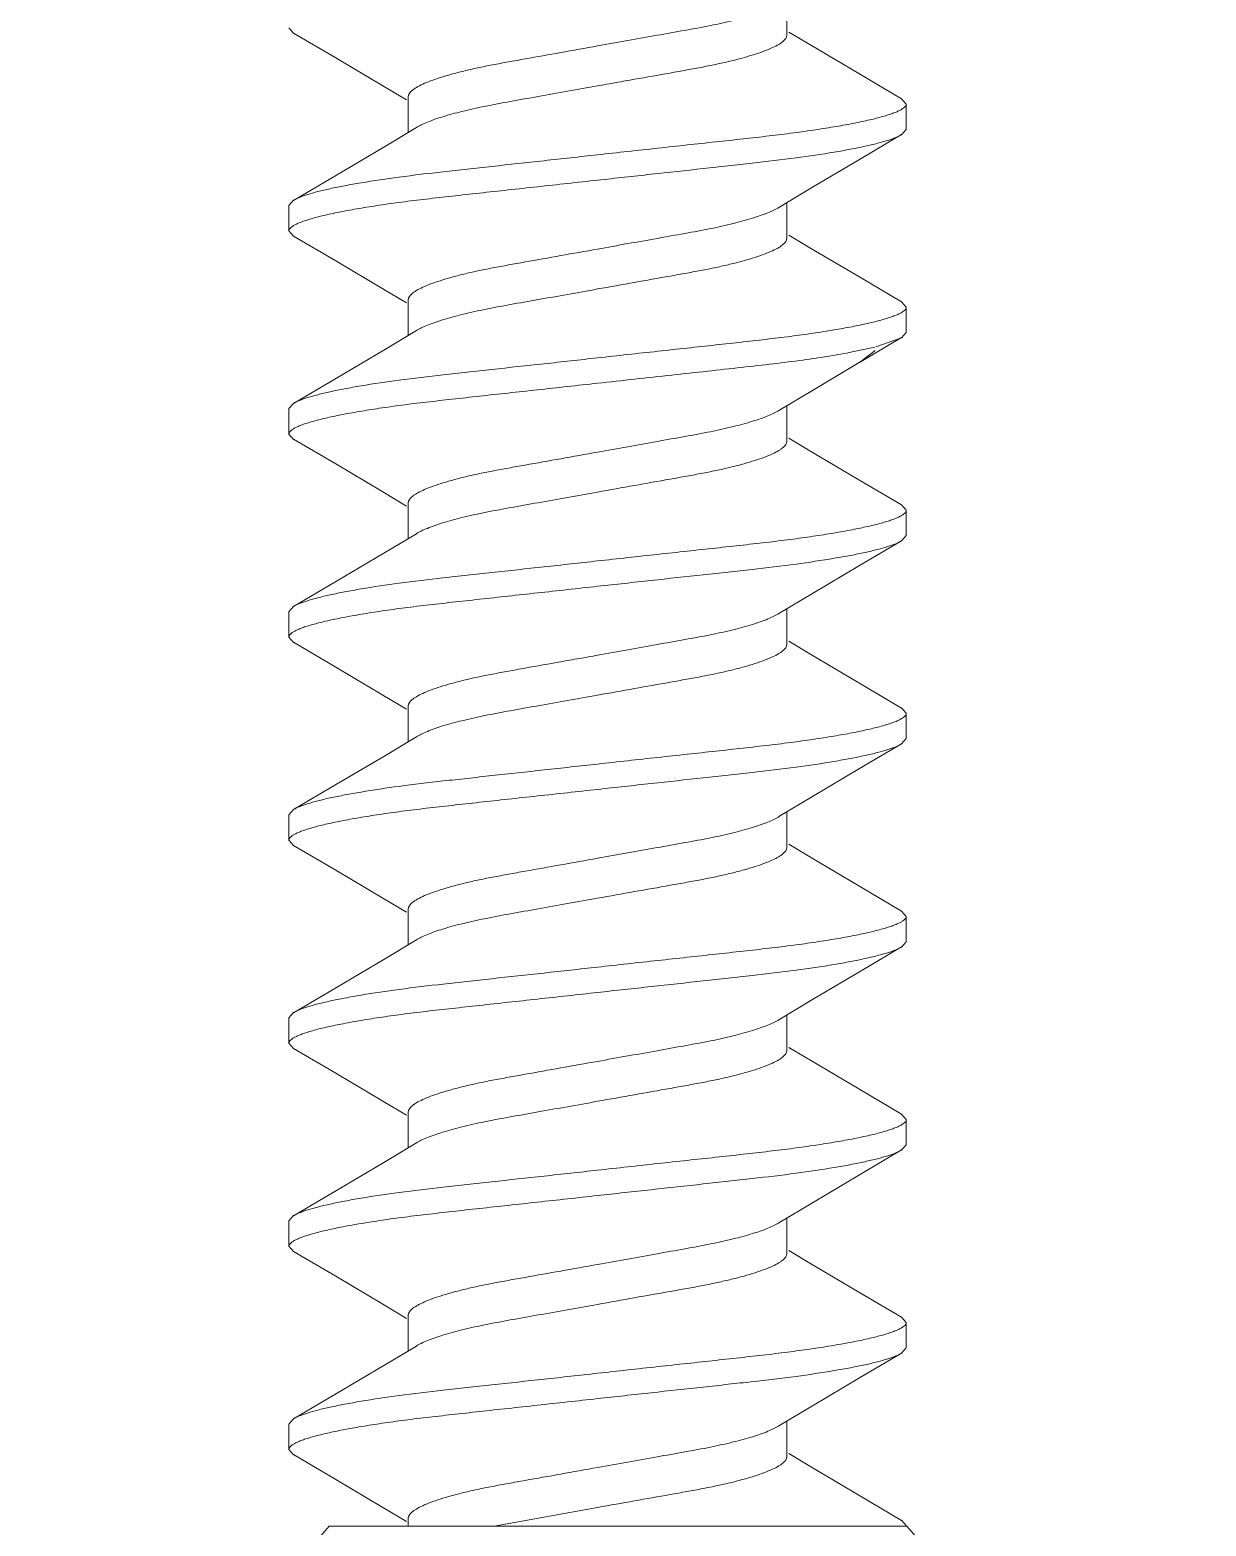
# Model space of a CAD drawing. Header units: inches. Extents: x 8 to 28, y 8.2 to 13.5.
# Drawn here: x 27.3439 to 27.7059, y 11.6636 to 12.124 of the extents above; entities that cross this region are included whole.
import ezdxf

# ---------------------------------------------------------------- set-up
doc = ezdxf.new("R2010")
doc.units = ezdxf.units.IN
doc.header["$MEASUREMENT"] = 0
doc.layers.get('0').update_dxf_attribs({"true_color": 0xc2ced6})
doc.layers.add('SHADE-BRACKET', color=7, linetype='Continuous', lineweight=30)
doc.layers.add('SHADE-BRACKET_SCREW', color=7, linetype='Continuous', lineweight=5)

# ---------------------------------------------------------------- blocks, each defined once
blk = doc.blocks.new('SCREW4-085603')
at = {"layer": 'SHADE-BRACKET_SCREW'}
for p, q in [((27.57686, 12.13341), (27.57686, 12.12242)), ((27.42358, 12.12467), (27.425, 12.12303)), ((27.425, 12.12307), (27.43798, 12.11544)), ((27.58442, 12.11921), (27.57744, 12.12339)), ((27.43798, 12.11544), (27.45249, 12.10684)), ((27.59893, 12.11061), (27.58442, 12.11921)), ((27.61215, 12.10283), (27.59893, 12.11061)), ((27.45249, 12.10684), (27.45972, 12.1025)), ((27.4603, 12.10347), (27.4603, 12.09249)), ((27.61358, 12.10122), (27.61215, 12.10286)), ((27.61358, 12.10122), (27.61358, 12.09342)), ((27.46279, 12.09398), (27.45274, 12.08796)), ((27.59917, 12.08419), (27.61215, 12.09182)), ((27.61358, 12.09342), (27.61215, 12.09178)), ((27.45274, 12.08796), (27.43823, 12.07936)), ((27.58467, 12.07559), (27.59917, 12.08419)), ((27.43823, 12.07936), (27.425, 12.07158)), ((27.57437, 12.06941), (27.58467, 12.07559)), ((27.42358, 12.06997), (27.425, 12.07161)), ((27.42358, 12.06217), (27.42358, 12.06997)), ((27.57686, 12.07091), (27.57686, 12.05992)), ((27.42358, 12.06217), (27.425, 12.06053)), ((27.425, 12.06057), (27.43798, 12.05294)), ((27.58442, 12.05671), (27.57744, 12.06089)), ((27.59893, 12.04811), (27.58442, 12.05671)), ((27.43798, 12.05294), (27.45249, 12.04434)), ((27.61215, 12.04033), (27.59893, 12.04811)), ((27.45249, 12.04434), (27.45972, 12.04)), ((27.4603, 12.04097), (27.4603, 12.02999)), ((27.61358, 12.03872), (27.61215, 12.04036)), ((27.61358, 12.03872), (27.61358, 12.03092)), ((27.46279, 12.03148), (27.45274, 12.02546)), ((27.59917, 12.02169), (27.61215, 12.02932)), ((27.61215, 12.02929), (27.6042, 12.0265)), ((27.61358, 12.03092), (27.61215, 12.02928)), ((27.45274, 12.02546), (27.43823, 12.01686)), ((27.60391, 12.02643), (27.59696, 12.02492)), ((27.59961, 12.02194), (27.60405, 12.02542)), ((27.58467, 12.01309), (27.59961, 12.02194)), ((27.43823, 12.01686), (27.425, 12.00908)), ((27.42358, 12.00747), (27.425, 12.00911)), ((27.57437, 12.00691), (27.58467, 12.01309)), ((27.42358, 11.99967), (27.42358, 12.00747)), ((27.57686, 12.00841), (27.57686, 11.99742)), ((27.42358, 11.99967), (27.425, 11.99803)), ((27.425, 11.99807), (27.43798, 11.99044)), ((27.58442, 11.99421), (27.57744, 11.99839)), ((27.43798, 11.99044), (27.45249, 11.98184)), ((27.59893, 11.98561), (27.58442, 11.99421)), ((27.45249, 11.98184), (27.45972, 11.9775)), ((27.61215, 11.97783), (27.59893, 11.98561)), ((27.4603, 11.97847), (27.4603, 11.96749)), ((27.61358, 11.97622), (27.61215, 11.97786)), ((27.61358, 11.97622), (27.61358, 11.96842)), ((27.46279, 11.96898), (27.45274, 11.96296)), ((27.61358, 11.96842), (27.61215, 11.96678)), ((27.45274, 11.96296), (27.43823, 11.95436)), ((27.59917, 11.95919), (27.61215, 11.96682)), ((27.58467, 11.95059), (27.59917, 11.95919)), ((27.43823, 11.95436), (27.425, 11.94658)), ((27.57437, 11.94441), (27.58467, 11.95059)), ((27.42358, 11.94497), (27.425, 11.94661)), ((27.42358, 11.93717), (27.42358, 11.94497)), ((27.57686, 11.94591), (27.57686, 11.93492)), ((27.42358, 11.93717), (27.425, 11.93553)), ((27.425, 11.93557), (27.43798, 11.92794)), ((27.58442, 11.93171), (27.57744, 11.93589)), ((27.59893, 11.92311), (27.58442, 11.93171)), ((27.43798, 11.92794), (27.45249, 11.91934)), ((27.61215, 11.91533), (27.59893, 11.92311)), ((27.45249, 11.91934), (27.45972, 11.915)), ((27.4603, 11.91597), (27.4603, 11.90499)), ((27.61358, 11.91372), (27.61215, 11.91536)), ((27.61358, 11.91372), (27.61358, 11.90592)), ((27.46279, 11.90648), (27.45274, 11.90046)), ((27.59917, 11.89669), (27.61215, 11.90432)), ((27.61358, 11.90592), (27.61215, 11.90428)), ((27.45274, 11.90046), (27.43823, 11.89186)), ((27.58467, 11.88809), (27.59917, 11.89669)), ((27.43823, 11.89186), (27.425, 11.88408)), ((27.57437, 11.88191), (27.58467, 11.88809)), ((27.42358, 11.88247), (27.425, 11.88411)), ((27.42358, 11.87467), (27.42358, 11.88247)), ((27.57686, 11.88341), (27.57686, 11.87242)), ((27.42358, 11.87467), (27.425, 11.87303)), ((27.425, 11.87307), (27.43798, 11.86544)), ((27.58442, 11.86921), (27.57744, 11.87339)), ((27.59893, 11.86061), (27.58442, 11.86921)), ((27.43798, 11.86544), (27.45249, 11.85684)), ((27.45249, 11.85684), (27.45972, 11.8525)), ((27.61215, 11.85283), (27.59893, 11.86061)), ((27.4603, 11.85347), (27.4603, 11.84249)), ((27.61358, 11.85122), (27.61215, 11.85286)), ((27.61358, 11.85122), (27.61358, 11.84342)), ((27.46279, 11.84398), (27.45274, 11.83796)), ((27.61358, 11.84342), (27.61215, 11.84178)), ((27.59917, 11.83419), (27.61215, 11.84182)), ((27.45274, 11.83796), (27.43823, 11.82936)), ((27.58467, 11.82559), (27.59917, 11.83419)), ((27.43823, 11.82936), (27.425, 11.82158)), ((27.57437, 11.81941), (27.58467, 11.82559)), ((27.42358, 11.81997), (27.425, 11.82161)), ((27.57686, 11.82091), (27.57686, 11.80992)), ((27.42358, 11.81217), (27.42358, 11.81997)), ((27.42358, 11.81217), (27.425, 11.81053)), ((27.58442, 11.80671), (27.57744, 11.81089)), ((27.425, 11.81057), (27.43798, 11.80294)), ((27.59893, 11.79811), (27.58442, 11.80671)), ((27.43798, 11.80294), (27.45249, 11.79434)), ((27.61215, 11.79033), (27.59893, 11.79811)), ((27.45249, 11.79434), (27.45972, 11.79)), ((27.4603, 11.79097), (27.4603, 11.77999)), ((27.61358, 11.78872), (27.61215, 11.79036)), ((27.61358, 11.78872), (27.61358, 11.78092)), ((27.46279, 11.78148), (27.45274, 11.77546)), ((27.59917, 11.77169), (27.61215, 11.77932)), ((27.61358, 11.78092), (27.61215, 11.77928)), ((27.45274, 11.77546), (27.43823, 11.76686)), ((27.58467, 11.76309), (27.59917, 11.77169)), ((27.43823, 11.76686), (27.425, 11.75908)), ((27.57437, 11.75691), (27.58467, 11.76309)), ((27.42358, 11.75747), (27.425, 11.75911)), ((27.42358, 11.74967), (27.42358, 11.75747)), ((27.57686, 11.75841), (27.57686, 11.74742)), ((27.42358, 11.74967), (27.425, 11.74803)), ((27.425, 11.74807), (27.43798, 11.74044)), ((27.58442, 11.74421), (27.57744, 11.74839)), ((27.59893, 11.73561), (27.58442, 11.74421)), ((27.43798, 11.74044), (27.45249, 11.73184)), ((27.61215, 11.72783), (27.59893, 11.73561)), ((27.45249, 11.73184), (27.45972, 11.7275)), ((27.4603, 11.72847), (27.4603, 11.71749)), ((27.61358, 11.72622), (27.61215, 11.72786)), ((27.61358, 11.72622), (27.61358, 11.71842)), ((27.46279, 11.71898), (27.45274, 11.71296)), ((27.59917, 11.70919), (27.61215, 11.71682)), ((27.61358, 11.71842), (27.61215, 11.71678)), ((27.45274, 11.71296), (27.43823, 11.70436)), ((27.58467, 11.70059), (27.59917, 11.70919)), ((27.43823, 11.70436), (27.425, 11.69658)), ((27.57437, 11.69441), (27.58467, 11.70059)), ((27.42358, 11.69497), (27.425, 11.69661)), ((27.57686, 11.69591), (27.57686, 11.68492)), ((27.42358, 11.68717), (27.42358, 11.69497)), ((27.42358, 11.68717), (27.425, 11.68553)), ((27.425, 11.68557), (27.43798, 11.67794)), ((27.58442, 11.68171), (27.57744, 11.68589)), ((27.43798, 11.67794), (27.45249, 11.66934)), ((27.59893, 11.67311), (27.58442, 11.68171)), ((27.61215, 11.66533), (27.59893, 11.67311)), ((27.45249, 11.66934), (27.45972, 11.665)), ((27.48673, 11.66358), (27.51858, 11.6693)), ((27.436, 11.66357), (27.34385, 11.55757)), ((27.61371, 11.66357), (27.436, 11.66357)), ((27.4603, 11.66597), (27.4603, 11.66357)), ((27.61358, 11.66372), (27.61215, 11.66536)), ((27.61371, 11.66357), (27.70585, 11.55757))]:
    blk.add_line(p, q, dxfattribs=at)
for points, knots in [([(27.51858, 12.1191), (27.52166, 12.11965), (27.52776, 12.12074), (27.53671, 12.12234), (27.54522, 12.12386), (27.55307, 12.12528), (27.56002, 12.12682), (27.56592, 12.12842), (27.57009, 12.12984), (27.57276, 12.13101), (27.57388, 12.1316), (27.57437, 12.13189)], [0, 0, 0, 0, 0.163751, 0.323578, 0.475301, 0.615268, 0.740207, 0.847348, 0.934421, 0.969943, 1, 1, 1, 1]), ([(27.57686, 12.12242), (27.57686, 12.1217), (27.57609, 12.12081), (27.57509, 12.12004), (27.57399, 12.11934), (27.57229, 12.11848), (27.56984, 12.11747), (27.56691, 12.11647), (27.56351, 12.11546), (27.55968, 12.11447), (27.55545, 12.1135), (27.55086, 12.11258), (27.54596, 12.11168), (27.53895, 12.11043), (27.52979, 12.10881), (27.52236, 12.10748), (27.51858, 12.1068)], [0, 0, 0, 0, 0.035498, 0.048473, 0.063325, 0.098788, 0.141982, 0.192728, 0.250682, 0.315413, 0.386372, 0.462975, 0.54456, 0.630399, 0.811708, 1, 1, 1, 1]), ([(27.4603, 12.10347), (27.4603, 12.1042), (27.46106, 12.10508), (27.46207, 12.10585), (27.46316, 12.10656), (27.46487, 12.10742), (27.46732, 12.10842), (27.47025, 12.10943), (27.47365, 12.11043), (27.47748, 12.11143), (27.4817, 12.11239), (27.48629, 12.11331), (27.49119, 12.11421), (27.49821, 12.11546), (27.50736, 12.11709), (27.51479, 12.11842), (27.51858, 12.1191)], [0, 0, 0, 0, 0.0355, 0.048476, 0.063327, 0.09879, 0.141984, 0.19273, 0.250683, 0.315414, 0.386374, 0.462977, 0.544561, 0.6304, 0.811708, 1, 1, 1, 1]), ([(27.46279, 12.09399), (27.46328, 12.09429), (27.46439, 12.09487), (27.46707, 12.09605), (27.47124, 12.09748), (27.47713, 12.09907), (27.48409, 12.1006), (27.49193, 12.10206), (27.50044, 12.10356), (27.5094, 12.10515), (27.51549, 12.10624), (27.51858, 12.1068)], [0, 0, 0, 0, 0.030085, 0.065638, 0.152728, 0.259843, 0.384768, 0.524736, 0.676447, 0.836264, 1, 1, 1, 1]), ([(27.51858, 12.0856), (27.52475, 12.08628), (27.53394, 12.08729), (27.54606, 12.08861), (27.55481, 12.08956), (27.56322, 12.09048), (27.57119, 12.09138), (27.57866, 12.0923), (27.58555, 12.09326), (27.59179, 12.09426), (27.59733, 12.09526), (27.60211, 12.09627), (27.60559, 12.09714), (27.60796, 12.09785), (27.60942, 12.09834), (27.61067, 12.09883), (27.6117, 12.09932), (27.61251, 12.09979), (27.6131, 12.10026), (27.61348, 12.10072), (27.61358, 12.10107), (27.61358, 12.10122)], [0, 0, 0, 0, 0.191926, 0.285647, 0.376594, 0.463938, 0.546872, 0.624622, 0.69646, 0.761742, 0.819858, 0.870312, 0.912669, 0.930712, 0.946635, 0.960426, 0.972091, 0.981675, 0.989299, 0.995219, 1, 1, 1, 1]), ([(27.61215, 12.09179), (27.61158, 12.09145), (27.61017, 12.0908), (27.60768, 12.08994), (27.60451, 12.08905), (27.6007, 12.08816), (27.59625, 12.08726), (27.5892, 12.08601), (27.57909, 12.08451), (27.56819, 12.08324), (27.55865, 12.08219), (27.54831, 12.08105), (27.53491, 12.07959), (27.52408, 12.0784), (27.51858, 12.0778)], [0, 0, 0, 0, 0.020948, 0.048787, 0.083488, 0.124911, 0.172786, 0.226791, 0.351632, 0.495834, 0.573894, 0.655173, 0.824996, 1, 1, 1, 1]), ([(27.425, 12.07161), (27.42557, 12.07195), (27.42698, 12.07259), (27.42948, 12.07346), (27.43264, 12.07434), (27.43646, 12.07524), (27.4409, 12.07613), (27.44796, 12.07739), (27.45807, 12.07888), (27.46897, 12.08016), (27.47851, 12.0812), (27.48885, 12.08234), (27.50224, 12.0838), (27.51308, 12.08499), (27.51858, 12.0856)], [0, 0, 0, 0, 0.020948, 0.048787, 0.083489, 0.124912, 0.172787, 0.226792, 0.351633, 0.495836, 0.573896, 0.655173, 0.824996, 1, 1, 1, 1]), ([(27.51858, 12.0778), (27.5124, 12.07712), (27.50321, 12.07611), (27.4911, 12.07479), (27.48234, 12.07383), (27.47394, 12.0729), (27.46596, 12.07201), (27.45849, 12.0711), (27.4516, 12.07013), (27.44536, 12.06914), (27.43983, 12.06813), (27.43505, 12.06713), (27.43156, 12.06626), (27.4292, 12.06555), (27.42773, 12.06505), (27.42649, 12.06456), (27.42546, 12.06408), (27.42465, 12.06361), (27.42406, 12.06314), (27.42368, 12.06267), (27.42358, 12.06233), (27.42358, 12.06217)], [0, 0, 0, 0, 0.191926, 0.285649, 0.376598, 0.463942, 0.546875, 0.624623, 0.696462, 0.761746, 0.819863, 0.870316, 0.912672, 0.930715, 0.946638, 0.960429, 0.972093, 0.981677, 0.9893, 0.99522, 1, 1, 1, 1]), ([(27.51858, 12.0566), (27.52166, 12.05715), (27.52776, 12.05824), (27.53671, 12.05984), (27.54522, 12.06136), (27.55307, 12.06278), (27.56002, 12.06432), (27.56592, 12.06592), (27.57009, 12.06734), (27.57276, 12.06851), (27.57388, 12.0691), (27.57437, 12.06939)], [0, 0, 0, 0, 0.163751, 0.323578, 0.475301, 0.615268, 0.740207, 0.847348, 0.934421, 0.969943, 1, 1, 1, 1]), ([(27.57686, 12.05992), (27.57686, 12.0592), (27.57609, 12.05831), (27.57509, 12.05754), (27.57399, 12.05684), (27.57229, 12.05598), (27.56984, 12.05497), (27.56691, 12.05397), (27.56351, 12.05296), (27.55968, 12.05197), (27.55545, 12.051), (27.55086, 12.05008), (27.54596, 12.04918), (27.53895, 12.04793), (27.52979, 12.04631), (27.52236, 12.04498), (27.51858, 12.0443)], [0, 0, 0, 0, 0.035498, 0.048473, 0.063325, 0.098788, 0.141982, 0.192728, 0.250682, 0.315413, 0.386372, 0.462975, 0.54456, 0.630399, 0.811708, 1, 1, 1, 1]), ([(27.4603, 12.04097), (27.4603, 12.0417), (27.46106, 12.04258), (27.46207, 12.04335), (27.46316, 12.04406), (27.46487, 12.04492), (27.46732, 12.04592), (27.47025, 12.04693), (27.47365, 12.04793), (27.47748, 12.04893), (27.4817, 12.04989), (27.48629, 12.05081), (27.49119, 12.05171), (27.49821, 12.05296), (27.50736, 12.05459), (27.51479, 12.05592), (27.51858, 12.0566)], [0, 0, 0, 0, 0.0355, 0.048476, 0.063327, 0.09879, 0.141984, 0.19273, 0.250683, 0.315414, 0.386374, 0.462977, 0.544561, 0.6304, 0.811708, 1, 1, 1, 1]), ([(27.46279, 12.03149), (27.46328, 12.03179), (27.46439, 12.03237), (27.46707, 12.03355), (27.47124, 12.03498), (27.47713, 12.03657), (27.48409, 12.0381), (27.49193, 12.03956), (27.50044, 12.04106), (27.5094, 12.04265), (27.51549, 12.04374), (27.51858, 12.0443)], [0, 0, 0, 0, 0.030085, 0.065638, 0.152728, 0.259843, 0.384768, 0.524736, 0.676447, 0.836264, 1, 1, 1, 1]), ([(27.51858, 12.0231), (27.52475, 12.02378), (27.53394, 12.02479), (27.54606, 12.02611), (27.55481, 12.02706), (27.56322, 12.02798), (27.57119, 12.02888), (27.57866, 12.0298), (27.58555, 12.03076), (27.59179, 12.03176), (27.59733, 12.03276), (27.60211, 12.03377), (27.60559, 12.03464), (27.60796, 12.03535), (27.60942, 12.03584), (27.61067, 12.03633), (27.6117, 12.03682), (27.61251, 12.03729), (27.6131, 12.03776), (27.61348, 12.03822), (27.61358, 12.03857), (27.61358, 12.03872)], [0, 0, 0, 0, 0.191926, 0.285647, 0.376594, 0.463938, 0.546872, 0.624622, 0.69646, 0.761742, 0.819858, 0.870312, 0.912669, 0.930712, 0.946635, 0.960426, 0.972091, 0.981675, 0.989299, 0.995219, 1, 1, 1, 1]), ([(27.425, 12.00911), (27.42557, 12.00945), (27.42698, 12.01009), (27.42948, 12.01096), (27.43264, 12.01184), (27.43646, 12.01274), (27.4409, 12.01363), (27.44796, 12.01489), (27.45807, 12.01638), (27.46897, 12.01766), (27.47851, 12.0187), (27.48885, 12.01984), (27.50224, 12.0213), (27.51308, 12.02249), (27.51858, 12.0231)], [0, 0, 0, 0, 0.020948, 0.048787, 0.083489, 0.124912, 0.172787, 0.226792, 0.351633, 0.495836, 0.573896, 0.655173, 0.824996, 1, 1, 1, 1]), ([(27.59696, 12.02492), (27.59462, 12.02446), (27.58956, 12.02358), (27.58148, 12.02237), (27.57247, 12.02123), (27.56267, 12.02013), (27.55222, 12.01898), (27.53745, 12.01737), (27.52618, 12.01614), (27.51858, 12.0153)], [0, 0, 0, 0, 0.090863, 0.194781, 0.310293, 0.435784, 0.569463, 0.70945, 1, 1, 1, 1]), ([(27.51858, 12.0153), (27.5124, 12.01462), (27.50321, 12.01361), (27.4911, 12.01229), (27.48234, 12.01133), (27.47394, 12.0104), (27.46596, 12.00951), (27.45849, 12.0086), (27.4516, 12.00763), (27.44536, 12.00664), (27.43983, 12.00563), (27.43505, 12.00463), (27.43156, 12.00376), (27.4292, 12.00305), (27.42773, 12.00255), (27.42649, 12.00206), (27.42546, 12.00158), (27.42465, 12.00111), (27.42406, 12.00064), (27.42368, 12.00017), (27.42358, 11.99983), (27.42358, 11.99967)], [0, 0, 0, 0, 0.191926, 0.285649, 0.376598, 0.463942, 0.546875, 0.624623, 0.696462, 0.761746, 0.819863, 0.870316, 0.912672, 0.930715, 0.946638, 0.960429, 0.972093, 0.981677, 0.9893, 0.99522, 1, 1, 1, 1]), ([(27.51858, 11.9941), (27.52166, 11.99465), (27.52776, 11.99574), (27.53671, 11.99734), (27.54522, 11.99886), (27.55307, 12.00028), (27.56002, 12.00182), (27.56592, 12.00342), (27.57009, 12.00484), (27.57276, 12.00601), (27.57388, 12.0066), (27.57437, 12.00689)], [0, 0, 0, 0, 0.163751, 0.323578, 0.475301, 0.615268, 0.740207, 0.847348, 0.934421, 0.969943, 1, 1, 1, 1]), ([(27.57686, 11.99742), (27.57686, 11.9967), (27.57609, 11.99581), (27.57509, 11.99504), (27.57399, 11.99434), (27.57229, 11.99348), (27.56984, 11.99247), (27.56691, 11.99147), (27.56351, 11.99046), (27.55968, 11.98947), (27.55545, 11.9885), (27.55086, 11.98758), (27.54596, 11.98668), (27.53895, 11.98543), (27.52979, 11.98381), (27.52236, 11.98248), (27.51858, 11.9818)], [0, 0, 0, 0, 0.035498, 0.048473, 0.063325, 0.098788, 0.141982, 0.192728, 0.250682, 0.315413, 0.386372, 0.462975, 0.54456, 0.630399, 0.811708, 1, 1, 1, 1]), ([(27.4603, 11.97847), (27.4603, 11.9792), (27.46106, 11.98008), (27.46207, 11.98085), (27.46316, 11.98156), (27.46487, 11.98242), (27.46732, 11.98342), (27.47025, 11.98443), (27.47365, 11.98543), (27.47748, 11.98643), (27.4817, 11.98739), (27.48629, 11.98831), (27.49119, 11.98921), (27.49821, 11.99046), (27.50736, 11.99209), (27.51479, 11.99342), (27.51858, 11.9941)], [0, 0, 0, 0, 0.0355, 0.048476, 0.063327, 0.09879, 0.141984, 0.19273, 0.250683, 0.315414, 0.386374, 0.462977, 0.544561, 0.6304, 0.811708, 1, 1, 1, 1]), ([(27.46279, 11.96899), (27.46328, 11.96929), (27.46439, 11.96987), (27.46707, 11.97105), (27.47124, 11.97248), (27.47713, 11.97407), (27.48409, 11.9756), (27.49193, 11.97706), (27.50044, 11.97856), (27.5094, 11.98015), (27.51549, 11.98124), (27.51858, 11.9818)], [0, 0, 0, 0, 0.030085, 0.065638, 0.152728, 0.259843, 0.384768, 0.524736, 0.676447, 0.836264, 1, 1, 1, 1]), ([(27.51858, 11.9606), (27.52475, 11.96128), (27.53394, 11.96229), (27.54606, 11.96361), (27.55481, 11.96456), (27.56322, 11.96548), (27.57119, 11.96638), (27.57866, 11.9673), (27.58555, 11.96826), (27.59179, 11.96926), (27.59733, 11.97026), (27.60211, 11.97127), (27.60559, 11.97214), (27.60796, 11.97285), (27.60942, 11.97334), (27.61067, 11.97383), (27.6117, 11.97432), (27.61251, 11.97479), (27.6131, 11.97526), (27.61348, 11.97572), (27.61358, 11.97607), (27.61358, 11.97622)], [0, 0, 0, 0, 0.191926, 0.285647, 0.376594, 0.463938, 0.546872, 0.624622, 0.69646, 0.761742, 0.819858, 0.870312, 0.912669, 0.930712, 0.946635, 0.960426, 0.972091, 0.981675, 0.989299, 0.995219, 1, 1, 1, 1]), ([(27.61215, 11.96679), (27.61158, 11.96645), (27.61017, 11.9658), (27.60768, 11.96494), (27.60451, 11.96405), (27.6007, 11.96316), (27.59625, 11.96226), (27.5892, 11.96101), (27.57909, 11.95951), (27.56819, 11.95824), (27.55865, 11.95719), (27.54831, 11.95605), (27.53491, 11.95459), (27.52408, 11.9534), (27.51858, 11.9528)], [0, 0, 0, 0, 0.020948, 0.048787, 0.083488, 0.124911, 0.172786, 0.226791, 0.351632, 0.495834, 0.573894, 0.655173, 0.824996, 1, 1, 1, 1]), ([(27.425, 11.94661), (27.42557, 11.94695), (27.42698, 11.94759), (27.42948, 11.94846), (27.43264, 11.94934), (27.43646, 11.95024), (27.4409, 11.95113), (27.44796, 11.95239), (27.45807, 11.95388), (27.46897, 11.95516), (27.47851, 11.9562), (27.48885, 11.95734), (27.50224, 11.9588), (27.51308, 11.95999), (27.51858, 11.9606)], [0, 0, 0, 0, 0.020948, 0.048787, 0.083489, 0.124912, 0.172787, 0.226792, 0.351633, 0.495836, 0.573896, 0.655173, 0.824996, 1, 1, 1, 1]), ([(27.51858, 11.9528), (27.5124, 11.95212), (27.50321, 11.95111), (27.4911, 11.94979), (27.48234, 11.94883), (27.47394, 11.9479), (27.46596, 11.94701), (27.45849, 11.9461), (27.4516, 11.94513), (27.44536, 11.94414), (27.43983, 11.94313), (27.43505, 11.94213), (27.43156, 11.94126), (27.4292, 11.94055), (27.42773, 11.94005), (27.42649, 11.93956), (27.42546, 11.93908), (27.42465, 11.93861), (27.42406, 11.93814), (27.42368, 11.93767), (27.42358, 11.93733), (27.42358, 11.93717)], [0, 0, 0, 0, 0.191926, 0.285649, 0.376598, 0.463942, 0.546875, 0.624623, 0.696462, 0.761746, 0.819863, 0.870316, 0.912672, 0.930715, 0.946638, 0.960429, 0.972093, 0.981677, 0.9893, 0.99522, 1, 1, 1, 1]), ([(27.51858, 11.9316), (27.52166, 11.93215), (27.52776, 11.93324), (27.53671, 11.93484), (27.54522, 11.93636), (27.55307, 11.93778), (27.56002, 11.93932), (27.56592, 11.94092), (27.57009, 11.94234), (27.57276, 11.94351), (27.57388, 11.9441), (27.57437, 11.94439)], [0, 0, 0, 0, 0.163751, 0.323578, 0.475301, 0.615268, 0.740207, 0.847348, 0.934421, 0.969943, 1, 1, 1, 1]), ([(27.4603, 11.91597), (27.4603, 11.9167), (27.46106, 11.91758), (27.46207, 11.91835), (27.46316, 11.91906), (27.46487, 11.91992), (27.46732, 11.92092), (27.47025, 11.92193), (27.47365, 11.92293), (27.47748, 11.92393), (27.4817, 11.92489), (27.48629, 11.92581), (27.49119, 11.92671), (27.49821, 11.92796), (27.50736, 11.92959), (27.51479, 11.93092), (27.51858, 11.9316)], [0, 0, 0, 0, 0.0355, 0.048476, 0.063327, 0.09879, 0.141984, 0.19273, 0.250683, 0.315414, 0.386374, 0.462977, 0.544561, 0.6304, 0.811708, 1, 1, 1, 1]), ([(27.57686, 11.93492), (27.57686, 11.9342), (27.57609, 11.93331), (27.57509, 11.93254), (27.57399, 11.93184), (27.57229, 11.93098), (27.56984, 11.92997), (27.56691, 11.92897), (27.56351, 11.92796), (27.55968, 11.92697), (27.55545, 11.926), (27.55086, 11.92508), (27.54596, 11.92418), (27.53895, 11.92293), (27.52979, 11.92131), (27.52236, 11.91998), (27.51858, 11.9193)], [0, 0, 0, 0, 0.035498, 0.048473, 0.063325, 0.098788, 0.141982, 0.192728, 0.250682, 0.315413, 0.386372, 0.462975, 0.54456, 0.630399, 0.811708, 1, 1, 1, 1]), ([(27.46279, 11.90649), (27.46328, 11.90679), (27.46439, 11.90737), (27.46707, 11.90855), (27.47124, 11.90998), (27.47713, 11.91157), (27.48409, 11.9131), (27.49193, 11.91456), (27.50044, 11.91606), (27.5094, 11.91765), (27.51549, 11.91874), (27.51858, 11.9193)], [0, 0, 0, 0, 0.030085, 0.065638, 0.152728, 0.259843, 0.384768, 0.524736, 0.676447, 0.836264, 1, 1, 1, 1]), ([(27.51858, 11.8981), (27.52475, 11.89878), (27.53394, 11.89979), (27.54606, 11.90111), (27.55481, 11.90206), (27.56322, 11.90298), (27.57119, 11.90388), (27.57866, 11.9048), (27.58555, 11.90576), (27.59179, 11.90676), (27.59733, 11.90776), (27.60211, 11.90877), (27.60559, 11.90964), (27.60796, 11.91035), (27.60942, 11.91084), (27.61067, 11.91133), (27.6117, 11.91182), (27.61251, 11.91229), (27.6131, 11.91276), (27.61348, 11.91322), (27.61358, 11.91357), (27.61358, 11.91372)], [0, 0, 0, 0, 0.191926, 0.285647, 0.376594, 0.463938, 0.546872, 0.624622, 0.69646, 0.761742, 0.819858, 0.870312, 0.912669, 0.930712, 0.946635, 0.960426, 0.972091, 0.981675, 0.989299, 0.995219, 1, 1, 1, 1]), ([(27.61215, 11.90429), (27.61158, 11.90395), (27.61017, 11.9033), (27.60768, 11.90244), (27.60451, 11.90155), (27.6007, 11.90066), (27.59625, 11.89976), (27.5892, 11.89851), (27.57909, 11.89701), (27.56819, 11.89574), (27.55865, 11.89469), (27.54831, 11.89355), (27.53491, 11.89209), (27.52408, 11.8909), (27.51858, 11.8903)], [0, 0, 0, 0, 0.020948, 0.048787, 0.083488, 0.124911, 0.172786, 0.226791, 0.351632, 0.495834, 0.573894, 0.655173, 0.824996, 1, 1, 1, 1]), ([(27.425, 11.88411), (27.42557, 11.88445), (27.42698, 11.88509), (27.42948, 11.88596), (27.43264, 11.88684), (27.43646, 11.88774), (27.4409, 11.88863), (27.44796, 11.88989), (27.45807, 11.89138), (27.46897, 11.89266), (27.47851, 11.8937), (27.48885, 11.89484), (27.50224, 11.8963), (27.51308, 11.89749), (27.51858, 11.8981)], [0, 0, 0, 0, 0.020948, 0.048787, 0.083489, 0.124912, 0.172787, 0.226792, 0.351633, 0.495836, 0.573896, 0.655173, 0.824996, 1, 1, 1, 1]), ([(27.51858, 11.8903), (27.5124, 11.88962), (27.50321, 11.88861), (27.4911, 11.88729), (27.48234, 11.88633), (27.47394, 11.8854), (27.46596, 11.88451), (27.45849, 11.8836), (27.4516, 11.88263), (27.44536, 11.88164), (27.43983, 11.88063), (27.43505, 11.87963), (27.43156, 11.87876), (27.4292, 11.87805), (27.42773, 11.87755), (27.42649, 11.87706), (27.42546, 11.87658), (27.42465, 11.87611), (27.42406, 11.87564), (27.42368, 11.87517), (27.42358, 11.87483), (27.42358, 11.87467)], [0, 0, 0, 0, 0.191926, 0.285649, 0.376598, 0.463942, 0.546875, 0.624623, 0.696462, 0.761746, 0.819863, 0.870316, 0.912672, 0.930715, 0.946638, 0.960429, 0.972093, 0.981677, 0.9893, 0.99522, 1, 1, 1, 1]), ([(27.51858, 11.8691), (27.52166, 11.86965), (27.52776, 11.87074), (27.53671, 11.87234), (27.54522, 11.87386), (27.55307, 11.87528), (27.56002, 11.87682), (27.56592, 11.87842), (27.57009, 11.87984), (27.57276, 11.88101), (27.57388, 11.8816), (27.57437, 11.88189)], [0, 0, 0, 0, 0.163751, 0.323578, 0.475301, 0.615268, 0.740207, 0.847348, 0.934421, 0.969943, 1, 1, 1, 1]), ([(27.57686, 11.87242), (27.57686, 11.8717), (27.57609, 11.87081), (27.57509, 11.87004), (27.57399, 11.86934), (27.57229, 11.86848), (27.56984, 11.86747), (27.56691, 11.86647), (27.56351, 11.86546), (27.55968, 11.86447), (27.55545, 11.8635), (27.55086, 11.86258), (27.54596, 11.86168), (27.53895, 11.86043), (27.52979, 11.85881), (27.52236, 11.85748), (27.51858, 11.8568)], [0, 0, 0, 0, 0.035498, 0.048473, 0.063325, 0.098788, 0.141982, 0.192728, 0.250682, 0.315413, 0.386372, 0.462975, 0.54456, 0.630399, 0.811708, 1, 1, 1, 1]), ([(27.4603, 11.85347), (27.4603, 11.8542), (27.46106, 11.85508), (27.46207, 11.85585), (27.46316, 11.85656), (27.46487, 11.85742), (27.46732, 11.85842), (27.47025, 11.85943), (27.47365, 11.86043), (27.47748, 11.86143), (27.4817, 11.86239), (27.48629, 11.86331), (27.49119, 11.86421), (27.49821, 11.86546), (27.50736, 11.86709), (27.51479, 11.86842), (27.51858, 11.8691)], [0, 0, 0, 0, 0.0355, 0.048476, 0.063327, 0.09879, 0.141984, 0.19273, 0.250683, 0.315414, 0.386374, 0.462977, 0.544561, 0.6304, 0.811708, 1, 1, 1, 1]), ([(27.46279, 11.84399), (27.46328, 11.84429), (27.46439, 11.84487), (27.46707, 11.84605), (27.47124, 11.84748), (27.47713, 11.84907), (27.48409, 11.8506), (27.49193, 11.85206), (27.50044, 11.85356), (27.5094, 11.85515), (27.51549, 11.85624), (27.51858, 11.8568)], [0, 0, 0, 0, 0.030085, 0.065638, 0.152728, 0.259843, 0.384768, 0.524736, 0.676447, 0.836264, 1, 1, 1, 1]), ([(27.51858, 11.8356), (27.52475, 11.83628), (27.53394, 11.83729), (27.54606, 11.83861), (27.55481, 11.83956), (27.56322, 11.84048), (27.57119, 11.84138), (27.57866, 11.8423), (27.58555, 11.84326), (27.59179, 11.84426), (27.59733, 11.84526), (27.60211, 11.84627), (27.60559, 11.84714), (27.60796, 11.84785), (27.60942, 11.84834), (27.61067, 11.84883), (27.6117, 11.84932), (27.61251, 11.84979), (27.6131, 11.85026), (27.61348, 11.85072), (27.61358, 11.85107), (27.61358, 11.85122)], [0, 0, 0, 0, 0.191926, 0.285647, 0.376594, 0.463938, 0.546872, 0.624622, 0.69646, 0.761742, 0.819858, 0.870312, 0.912669, 0.930712, 0.946635, 0.960426, 0.972091, 0.981675, 0.989299, 0.995219, 1, 1, 1, 1]), ([(27.61215, 11.84179), (27.61158, 11.84145), (27.61017, 11.8408), (27.60768, 11.83994), (27.60451, 11.83905), (27.6007, 11.83816), (27.59625, 11.83726), (27.5892, 11.83601), (27.57909, 11.83451), (27.56819, 11.83324), (27.55865, 11.83219), (27.54831, 11.83105), (27.53491, 11.82959), (27.52408, 11.8284), (27.51858, 11.8278)], [0, 0, 0, 0, 0.020948, 0.048787, 0.083488, 0.124911, 0.172786, 0.226791, 0.351632, 0.495834, 0.573894, 0.655173, 0.824996, 1, 1, 1, 1]), ([(27.425, 11.82161), (27.42557, 11.82195), (27.42698, 11.82259), (27.42948, 11.82346), (27.43264, 11.82434), (27.43646, 11.82524), (27.4409, 11.82613), (27.44796, 11.82739), (27.45807, 11.82888), (27.46897, 11.83016), (27.47851, 11.8312), (27.48885, 11.83234), (27.50224, 11.8338), (27.51308, 11.83499), (27.51858, 11.8356)], [0, 0, 0, 0, 0.020948, 0.048787, 0.083489, 0.124912, 0.172787, 0.226792, 0.351633, 0.495836, 0.573896, 0.655173, 0.824996, 1, 1, 1, 1]), ([(27.51858, 11.8278), (27.5124, 11.82712), (27.50321, 11.82611), (27.4911, 11.82479), (27.48234, 11.82383), (27.47394, 11.8229), (27.46596, 11.82201), (27.45849, 11.8211), (27.4516, 11.82013), (27.44536, 11.81914), (27.43983, 11.81813), (27.43505, 11.81713), (27.43156, 11.81626), (27.4292, 11.81555), (27.42773, 11.81505), (27.42649, 11.81456), (27.42546, 11.81408), (27.42465, 11.81361), (27.42406, 11.81314), (27.42368, 11.81267), (27.42358, 11.81233), (27.42358, 11.81217)], [0, 0, 0, 0, 0.191926, 0.285649, 0.376598, 0.463942, 0.546875, 0.624623, 0.696462, 0.761746, 0.819863, 0.870316, 0.912672, 0.930715, 0.946638, 0.960429, 0.972093, 0.981677, 0.9893, 0.99522, 1, 1, 1, 1]), ([(27.51858, 11.8066), (27.52166, 11.80715), (27.52776, 11.80824), (27.53671, 11.80984), (27.54522, 11.81136), (27.55307, 11.81278), (27.56002, 11.81432), (27.56592, 11.81592), (27.57009, 11.81734), (27.57276, 11.81851), (27.57388, 11.8191), (27.57437, 11.81939)], [0, 0, 0, 0, 0.163751, 0.323578, 0.475301, 0.615268, 0.740207, 0.847348, 0.934421, 0.969943, 1, 1, 1, 1]), ([(27.4603, 11.79097), (27.4603, 11.7917), (27.46106, 11.79258), (27.46207, 11.79335), (27.46316, 11.79406), (27.46487, 11.79492), (27.46732, 11.79592), (27.47025, 11.79693), (27.47365, 11.79793), (27.47748, 11.79893), (27.4817, 11.79989), (27.48629, 11.80081), (27.49119, 11.80171), (27.49821, 11.80296), (27.50736, 11.80459), (27.51479, 11.80592), (27.51858, 11.8066)], [0, 0, 0, 0, 0.0355, 0.048476, 0.063327, 0.09879, 0.141984, 0.19273, 0.250683, 0.315414, 0.386374, 0.462977, 0.544561, 0.6304, 0.811708, 1, 1, 1, 1]), ([(27.57686, 11.80992), (27.57686, 11.8092), (27.57609, 11.80831), (27.57509, 11.80754), (27.57399, 11.80684), (27.57229, 11.80598), (27.56984, 11.80497), (27.56691, 11.80397), (27.56351, 11.80296), (27.55968, 11.80197), (27.55545, 11.801), (27.55086, 11.80008), (27.54596, 11.79918), (27.53895, 11.79793), (27.52979, 11.79631), (27.52236, 11.79498), (27.51858, 11.7943)], [0, 0, 0, 0, 0.035498, 0.048473, 0.063325, 0.098788, 0.141982, 0.192728, 0.250682, 0.315413, 0.386372, 0.462975, 0.54456, 0.630399, 0.811708, 1, 1, 1, 1]), ([(27.46279, 11.78149), (27.46328, 11.78179), (27.46439, 11.78237), (27.46707, 11.78355), (27.47124, 11.78498), (27.47713, 11.78657), (27.48409, 11.7881), (27.49193, 11.78956), (27.50044, 11.79106), (27.5094, 11.79265), (27.51549, 11.79374), (27.51858, 11.7943)], [0, 0, 0, 0, 0.030085, 0.065638, 0.152728, 0.259843, 0.384768, 0.524736, 0.676447, 0.836264, 1, 1, 1, 1]), ([(27.51858, 11.7731), (27.52475, 11.77378), (27.53394, 11.77479), (27.54606, 11.77611), (27.55481, 11.77706), (27.56322, 11.77798), (27.57119, 11.77888), (27.57866, 11.7798), (27.58555, 11.78076), (27.59179, 11.78176), (27.59733, 11.78276), (27.60211, 11.78377), (27.60559, 11.78464), (27.60796, 11.78535), (27.60942, 11.78584), (27.61067, 11.78633), (27.6117, 11.78682), (27.61251, 11.78729), (27.6131, 11.78776), (27.61348, 11.78822), (27.61358, 11.78857), (27.61358, 11.78872)], [0, 0, 0, 0, 0.191926, 0.285647, 0.376594, 0.463938, 0.546872, 0.624622, 0.69646, 0.761742, 0.819858, 0.870312, 0.912669, 0.930712, 0.946635, 0.960426, 0.972091, 0.981675, 0.989299, 0.995219, 1, 1, 1, 1]), ([(27.61215, 11.77929), (27.61158, 11.77895), (27.61017, 11.7783), (27.60768, 11.77744), (27.60451, 11.77655), (27.6007, 11.77566), (27.59625, 11.77476), (27.5892, 11.77351), (27.57909, 11.77201), (27.56819, 11.77074), (27.55865, 11.76969), (27.54831, 11.76855), (27.53491, 11.76709), (27.52408, 11.7659), (27.51858, 11.7653)], [0, 0, 0, 0, 0.020948, 0.048787, 0.083488, 0.124911, 0.172786, 0.226791, 0.351632, 0.495834, 0.573894, 0.655173, 0.824996, 1, 1, 1, 1]), ([(27.425, 11.75911), (27.42557, 11.75945), (27.42698, 11.76009), (27.42948, 11.76096), (27.43264, 11.76184), (27.43646, 11.76274), (27.4409, 11.76363), (27.44796, 11.76489), (27.45807, 11.76638), (27.46897, 11.76766), (27.47851, 11.7687), (27.48885, 11.76984), (27.50224, 11.7713), (27.51308, 11.77249), (27.51858, 11.7731)], [0, 0, 0, 0, 0.020948, 0.048787, 0.083489, 0.124912, 0.172787, 0.226792, 0.351633, 0.495836, 0.573896, 0.655173, 0.824996, 1, 1, 1, 1]), ([(27.51858, 11.7653), (27.5124, 11.76462), (27.50321, 11.76361), (27.4911, 11.76229), (27.48234, 11.76133), (27.47394, 11.7604), (27.46596, 11.75951), (27.45849, 11.7586), (27.4516, 11.75763), (27.44536, 11.75664), (27.43983, 11.75563), (27.43505, 11.75463), (27.43156, 11.75376), (27.4292, 11.75305), (27.42773, 11.75255), (27.42649, 11.75206), (27.42546, 11.75158), (27.42465, 11.75111), (27.42406, 11.75064), (27.42368, 11.75017), (27.42358, 11.74983), (27.42358, 11.74967)], [0, 0, 0, 0, 0.191926, 0.285649, 0.376598, 0.463942, 0.546875, 0.624623, 0.696462, 0.761746, 0.819863, 0.870316, 0.912672, 0.930715, 0.946638, 0.960429, 0.972093, 0.981677, 0.9893, 0.99522, 1, 1, 1, 1]), ([(27.51858, 11.7441), (27.52166, 11.74465), (27.52776, 11.74574), (27.53671, 11.74734), (27.54522, 11.74886), (27.55307, 11.75028), (27.56002, 11.75182), (27.56592, 11.75342), (27.57009, 11.75484), (27.57276, 11.75601), (27.57388, 11.7566), (27.57437, 11.75689)], [0, 0, 0, 0, 0.163751, 0.323578, 0.475301, 0.615268, 0.740207, 0.847348, 0.934421, 0.969943, 1, 1, 1, 1]), ([(27.57686, 11.74742), (27.57686, 11.7467), (27.57609, 11.74581), (27.57509, 11.74504), (27.57399, 11.74434), (27.57229, 11.74348), (27.56984, 11.74247), (27.56691, 11.74147), (27.56351, 11.74046), (27.55968, 11.73947), (27.55545, 11.7385), (27.55086, 11.73758), (27.54596, 11.73668), (27.53895, 11.73543), (27.52979, 11.73381), (27.52236, 11.73248), (27.51858, 11.7318)], [0, 0, 0, 0, 0.035498, 0.048473, 0.063325, 0.098788, 0.141982, 0.192728, 0.250682, 0.315413, 0.386372, 0.462975, 0.54456, 0.630399, 0.811708, 1, 1, 1, 1]), ([(27.4603, 11.72847), (27.4603, 11.7292), (27.46106, 11.73008), (27.46207, 11.73085), (27.46316, 11.73156), (27.46487, 11.73242), (27.46732, 11.73342), (27.47025, 11.73443), (27.47365, 11.73543), (27.47748, 11.73643), (27.4817, 11.73739), (27.48629, 11.73831), (27.49119, 11.73921), (27.49821, 11.74046), (27.50736, 11.74209), (27.51479, 11.74342), (27.51858, 11.7441)], [0, 0, 0, 0, 0.0355, 0.048476, 0.063327, 0.09879, 0.141984, 0.19273, 0.250683, 0.315414, 0.386374, 0.462977, 0.544561, 0.6304, 0.811708, 1, 1, 1, 1]), ([(27.46279, 11.71899), (27.46328, 11.71929), (27.46439, 11.71987), (27.46707, 11.72105), (27.47124, 11.72248), (27.47713, 11.72407), (27.48409, 11.7256), (27.49193, 11.72706), (27.50044, 11.72856), (27.5094, 11.73015), (27.51549, 11.73124), (27.51858, 11.7318)], [0, 0, 0, 0, 0.030085, 0.065638, 0.152728, 0.259843, 0.384768, 0.524736, 0.676447, 0.836264, 1, 1, 1, 1]), ([(27.51858, 11.7106), (27.52475, 11.71128), (27.53394, 11.71229), (27.54606, 11.71361), (27.55481, 11.71456), (27.56322, 11.71548), (27.57119, 11.71638), (27.57866, 11.7173), (27.58555, 11.71826), (27.59179, 11.71926), (27.59733, 11.72026), (27.60211, 11.72127), (27.60559, 11.72214), (27.60796, 11.72285), (27.60942, 11.72334), (27.61067, 11.72383), (27.6117, 11.72432), (27.61251, 11.72479), (27.6131, 11.72526), (27.61348, 11.72572), (27.61358, 11.72607), (27.61358, 11.72622)], [0, 0, 0, 0, 0.191926, 0.285647, 0.376594, 0.463938, 0.546872, 0.624622, 0.69646, 0.761742, 0.819858, 0.870312, 0.912669, 0.930712, 0.946635, 0.960426, 0.972091, 0.981675, 0.989299, 0.995219, 1, 1, 1, 1]), ([(27.61215, 11.71679), (27.61158, 11.71645), (27.61017, 11.7158), (27.60768, 11.71494), (27.60451, 11.71405), (27.6007, 11.71316), (27.59625, 11.71226), (27.5892, 11.71101), (27.57909, 11.70951), (27.56819, 11.70824), (27.55865, 11.70719), (27.54831, 11.70605), (27.53491, 11.70459), (27.52408, 11.7034), (27.51858, 11.7028)], [0, 0, 0, 0, 0.020948, 0.048787, 0.083488, 0.124911, 0.172786, 0.226791, 0.351632, 0.495834, 0.573894, 0.655173, 0.824996, 1, 1, 1, 1]), ([(27.425, 11.69661), (27.42557, 11.69695), (27.42698, 11.69759), (27.42948, 11.69846), (27.43264, 11.69934), (27.43646, 11.70024), (27.4409, 11.70113), (27.44796, 11.70239), (27.45807, 11.70388), (27.46897, 11.70516), (27.47851, 11.7062), (27.48885, 11.70734), (27.50224, 11.7088), (27.51308, 11.70999), (27.51858, 11.7106)], [0, 0, 0, 0, 0.020948, 0.048787, 0.083489, 0.124912, 0.172787, 0.226792, 0.351633, 0.495836, 0.573896, 0.655173, 0.824996, 1, 1, 1, 1]), ([(27.51858, 11.7028), (27.5124, 11.70212), (27.50321, 11.70111), (27.4911, 11.69979), (27.48234, 11.69883), (27.47394, 11.6979), (27.46596, 11.69701), (27.45849, 11.6961), (27.4516, 11.69513), (27.44536, 11.69414), (27.43983, 11.69313), (27.43505, 11.69213), (27.43156, 11.69126), (27.4292, 11.69055), (27.42773, 11.69005), (27.42649, 11.68956), (27.42546, 11.68908), (27.42465, 11.68861), (27.42406, 11.68814), (27.42368, 11.68767), (27.42358, 11.68733), (27.42358, 11.68717)], [0, 0, 0, 0, 0.191926, 0.285649, 0.376598, 0.463942, 0.546875, 0.624623, 0.696462, 0.761746, 0.819863, 0.870316, 0.912672, 0.930715, 0.946638, 0.960429, 0.972093, 0.981677, 0.9893, 0.99522, 1, 1, 1, 1]), ([(27.51858, 11.6816), (27.52166, 11.68215), (27.52776, 11.68324), (27.53671, 11.68484), (27.54522, 11.68636), (27.55307, 11.68778), (27.56002, 11.68932), (27.56592, 11.69092), (27.57009, 11.69234), (27.57276, 11.69351), (27.57388, 11.6941), (27.57437, 11.69439)], [0, 0, 0, 0, 0.163751, 0.323578, 0.475301, 0.615268, 0.740207, 0.847348, 0.934421, 0.969943, 1, 1, 1, 1]), ([(27.57686, 11.68492), (27.57686, 11.6842), (27.57609, 11.68331), (27.57509, 11.68254), (27.57399, 11.68184), (27.57229, 11.68098), (27.56984, 11.67997), (27.56691, 11.67897), (27.56351, 11.67796), (27.55968, 11.67697), (27.55545, 11.676), (27.55086, 11.67508), (27.54596, 11.67418), (27.53895, 11.67293), (27.52979, 11.67131), (27.52236, 11.66998), (27.51858, 11.6693)], [0, 0, 0, 0, 0.035498, 0.048473, 0.063325, 0.098788, 0.141982, 0.192728, 0.250682, 0.315413, 0.386372, 0.462975, 0.54456, 0.630399, 0.811708, 1, 1, 1, 1]), ([(27.4603, 11.66597), (27.4603, 11.6667), (27.46106, 11.66758), (27.46207, 11.66835), (27.46316, 11.66906), (27.46487, 11.66992), (27.46732, 11.67092), (27.47025, 11.67193), (27.47365, 11.67293), (27.47748, 11.67393), (27.4817, 11.67489), (27.48629, 11.67581), (27.49119, 11.67671), (27.49821, 11.67796), (27.50736, 11.67959), (27.51479, 11.68092), (27.51858, 11.6816)], [0, 0, 0, 0, 0.0355, 0.048476, 0.063327, 0.09879, 0.141984, 0.19273, 0.250683, 0.315414, 0.386374, 0.462977, 0.544561, 0.6304, 0.811708, 1, 1, 1, 1])]:
    blk.add_open_spline(points, degree=3, knots=knots, dxfattribs=at)
blk = doc.blocks.new('SCREWS-085603')
blk.add_blockref('SCREW4-085603', (0, 0))
blk = doc.blocks.new('SYSTEM-085603')
blk.add_blockref('SCREWS-085603', (0, 0))

msp = doc.modelspace()

# ---------------------------------------------------------------- block references
at = {"layer": 'SHADE-BRACKET'}
msp.add_blockref('SYSTEM-085603', (0, 0), dxfattribs=at)

doc.saveas('drawing.dxf')
